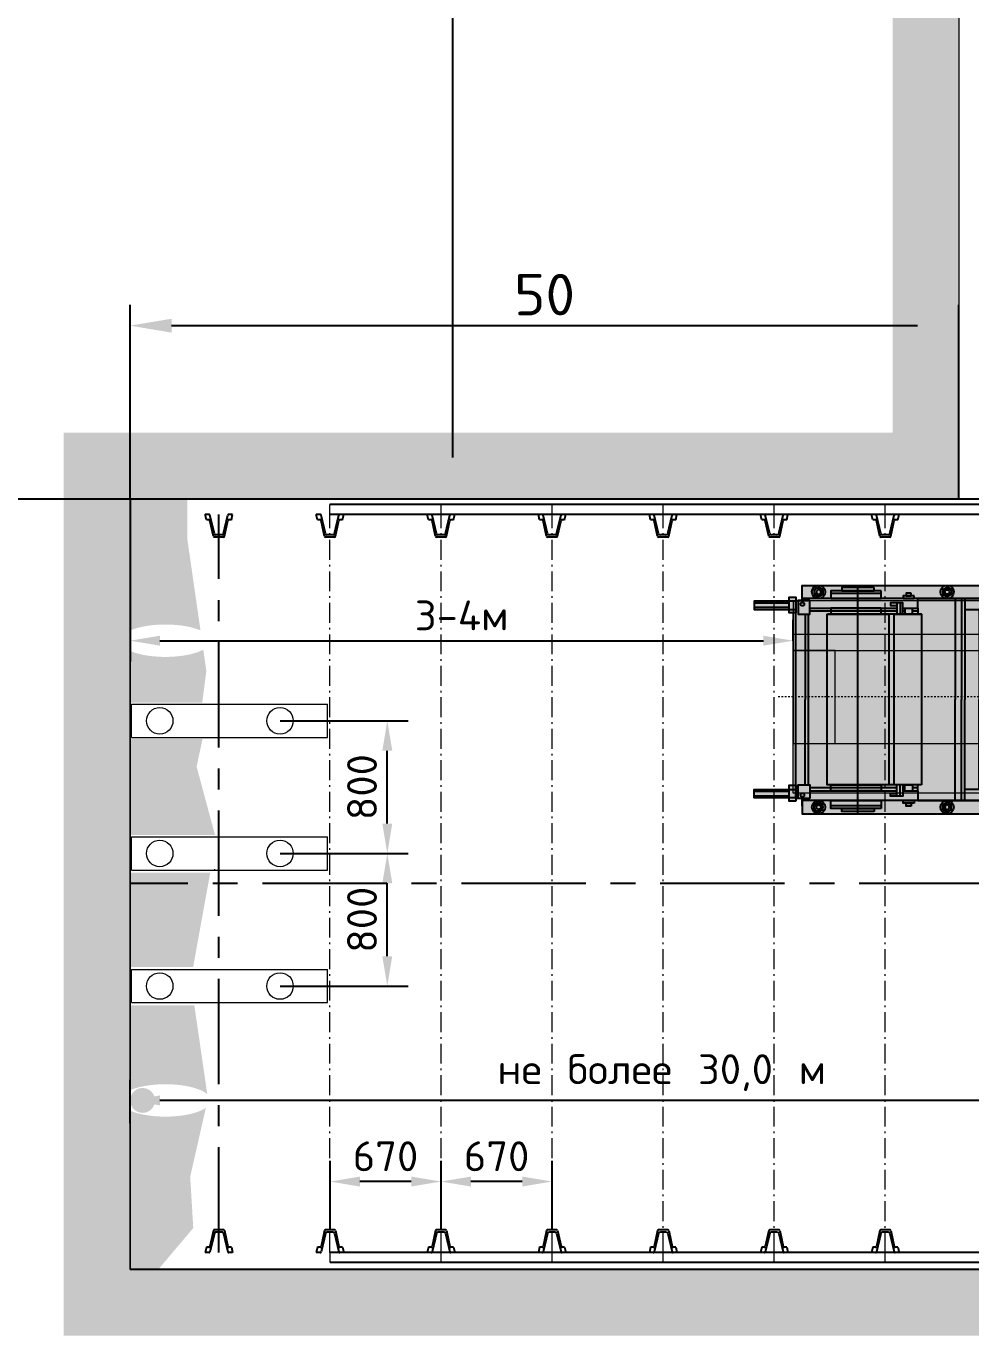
# Model space of a CAD drawing. Header units: millimetres. Extents: x 1757 to 4342, y -1901 to 53.
# Drawn here: x 1859.3 to 1916.3, y -1485.8 to -1406.8 of the extents above; entities that cross this region are included whole.
import ezdxf

# ---------------------------------------------------------------- set-up
doc = ezdxf.new("R2010")
doc.units = ezdxf.units.MM
doc.header["$LTSCALE"] = 0.1
for name, pattern in [('ACAD_ISO10W100', [18, 12, -3, 0, -3]), ('CENTERX2', [4, 2.5, -0.5, 0.5, -0.5]), ('осевая', [2, 1.25, -0.25, 0.25, -0.25]), ('осеваяX2', [101.6, 63.5, -12.7, 12.7, -12.7])]:
    doc.linetypes.add(name, pattern=pattern)
doc.styles.get("Standard").update_dxf_attribs({"font": 'txt.shx'})
doc.dimstyles.new('ISO-25', dxfattribs={"dimtxt": 2.5, "dimasz": 2.5, "dimexe": 1.25, "dimexo": 0, "dimtad": 1, "dimdec": 0, "dimtxsty": 'Standard', "dimcen": 2.5, "dimadec": 0, "dimazin": 0, "dimtfac": 1, "dimtdec": 0, "dimtmove": 0, "dimatfit": 3, "dimfxl": 1, "dimarcsym": 0})

# ---------------------------------------------------------------- blocks, each defined once
blk = doc.blocks.new('*D602')
at = {"color": 0, "linetype": 'ByBlock', "lineweight": -2}
for p, q in [((1890.795, -35.307), (1758.939, -35.307)), ((1760.189, -37.807), (1760.189, -1432.807)), ((1901.955, -1435.307), (1758.939, -1435.307))]:
    blk.add_line(p, q, dxfattribs=at)
at = {"color": 0, "linetype": 'ByBlock', "lineweight": 15}
for points in [[(1759.772, -37.807), (1760.605, -37.807), (1760.189, -35.307)], [(1759.772, -1432.807), (1760.605, -1432.807), (1760.189, -1435.307)]]:
    blk.add_solid(points, dxfattribs=at)
at = {"layer": 'Defpoints', "color": 0, "linetype": 'ByBlock', "lineweight": 15}
for p in [(1890.795, -35.307), (1760.189, -1435.307), (1901.955, -1435.307)]:
    blk.add_point(p, dxfattribs=at)
at = {"color": 0, "linetype": 'ByBlock', "lineweight": 15, "insert": (1758.314, -735.307), "char_height": 2.5, "attachment_point": 5, "rotation": 90}
blk.add_mtext('1400', dxfattribs=at)
blk = doc.blocks.new('*D605')
at = {"color": 0, "linetype": 'ByBlock', "lineweight": -2}
for p, q in [((1915.548, -1295.307), (1883.752, -1295.307)), ((1885.002, -1297.807), (1885.002, -1432.807)), ((1915.548, -1435.307), (1883.752, -1435.307))]:
    blk.add_line(p, q, dxfattribs=at)
at = {"color": 0, "linetype": 'ByBlock', "lineweight": 15}
for points in [[(1884.585, -1297.807), (1885.419, -1297.807), (1885.002, -1295.307)], [(1884.585, -1432.807), (1885.419, -1432.807), (1885.002, -1435.307)]]:
    blk.add_solid(points, dxfattribs=at)
at = {"layer": 'Defpoints', "color": 0, "linetype": 'ByBlock', "lineweight": 15}
for p in [(1915.548, -1295.307), (1885.002, -1435.307), (1915.548, -1435.307)]:
    blk.add_point(p, dxfattribs=at)
at = {"color": 0, "linetype": 'ByBlock', "lineweight": 15, "insert": (1883.127, -1365.307), "char_height": 2.5, "attachment_point": 5, "rotation": 90}
blk.add_mtext('140', dxfattribs=at)
blk = doc.blocks.new('*D676')
at = {"color": 0, "linetype": 'ByBlock', "lineweight": -2}
for p, q in [((1884.304, -1479.401), (1884.304, -1475.236)), ((1891.005, -1479.401), (1891.005, -1475.236)), ((1889.205, -1476.486), (1886.104, -1476.486))]:
    blk.add_line(p, q, dxfattribs=at)
at = {"color": 0, "linetype": 'ByBlock', "lineweight": 15}
for points in [[(1886.104, -1476.186), (1886.104, -1476.786), (1884.304, -1476.486)], [(1889.205, -1476.186), (1889.205, -1476.786), (1891.005, -1476.486)]]:
    blk.add_solid(points, dxfattribs=at)
at = {"layer": 'Defpoints', "color": 0, "linetype": 'ByBlock', "lineweight": 15}
for p in [(1884.304, -1476.486), (1884.304, -1479.401), (1891.005, -1479.401)]:
    blk.add_point(p, dxfattribs=at)
at = {"color": 0, "linetype": 'ByBlock', "lineweight": 15, "insert": (1887.655, -1474.961), "char_height": 1.8, "attachment_point": 5}
blk.add_mtext('670', dxfattribs=at)
blk = doc.blocks.new('*D677')
at = {"color": 0, "linetype": 'ByBlock', "lineweight": -2}
for p, q in [((1877.606, -1479.401), (1877.606, -1475.236)), ((1884.304, -1479.401), (1884.304, -1475.236)), ((1882.504, -1476.486), (1879.406, -1476.486))]:
    blk.add_line(p, q, dxfattribs=at)
at = {"color": 0, "linetype": 'ByBlock', "lineweight": 15}
for points in [[(1879.406, -1476.186), (1879.406, -1476.786), (1877.606, -1476.486)], [(1882.504, -1476.186), (1882.504, -1476.786), (1884.304, -1476.486)]]:
    blk.add_solid(points, dxfattribs=at)
at = {"layer": 'Defpoints', "color": 0, "linetype": 'ByBlock', "lineweight": 15}
for p in [(1877.606, -1476.486), (1877.606, -1479.401), (1884.304, -1479.401)]:
    blk.add_point(p, dxfattribs=at)
at = {"color": 0, "linetype": 'ByBlock', "lineweight": 15, "insert": (1880.956, -1474.961), "char_height": 1.8, "attachment_point": 5}
blk.add_mtext('670', dxfattribs=at)
blk = doc.blocks.new('*D681')
at = {"color": 0, "linetype": 'ByBlock', "lineweight": -2}
for p, q in [((1929.697, -1465.903), (1929.697, -1472.842)), ((1865.548, -1472.961), (1865.548, -1470.342)), ((1927.897, -1471.592), (1867.348, -1471.592))]:
    blk.add_line(p, q, dxfattribs=at)
at = {"color": 0, "linetype": 'ByBlock', "lineweight": 15}
for points in [[(1867.348, -1471.292), (1867.348, -1471.892), (1865.548, -1471.592)], [(1927.897, -1471.292), (1927.897, -1471.892), (1929.697, -1471.592)]]:
    blk.add_solid(points, dxfattribs=at)
at = {"layer": 'Defpoints', "color": 0, "linetype": 'ByBlock', "lineweight": 15}
for p in [(1929.697, -1465.903), (1865.548, -1471.592), (1865.548, -1472.961)]:
    blk.add_point(p, dxfattribs=at)
at = {"color": 0, "linetype": 'ByBlock', "lineweight": 15, "insert": (1897.622, -1469.917), "char_height": 1.8, "attachment_point": 5}
blk.add_mtext('не более 30,0 м', dxfattribs=at)
blk = doc.blocks.new('*U618')
at = {"color": 0, "linetype": 'Continuous'}
for p, q in [((-6.5, 3.8), (0, 7.5)), ((-6.5, -3.8), (-6.5, 3.8)), ((6.5, 3.8), (0, 7.5)), ((6.5, -3.8), (6.5, 3.8)), ((-6.5, -3.8), (0, -7.5)), ((6.5, -3.8), (0, -7.5))]:
    blk.add_line(p, q, dxfattribs=at)
for radius in [6.5, 3.4]:
    blk.add_circle((0, 0), radius, dxfattribs=at)
blk.add_arc((0, 0), 4, 250, 160, dxfattribs=at)
blk = doc.blocks.new('Концевал Л-80')
at = {"lineweight": 0}
for color, points in [(254, [(2660.4, -2784.1), (4015.5, -2784.1), (4015.7, -2875.4), (4052.2, -2880.4), (4052.2, -2860.4), (4093.6, -2860.4), (4093.6, -2880.4), (4304.8, -2880.4), (4304.8, -2930.4), (4093.6, -2930.4), (4093.6, -2956.4), (4068.6, -2956.4), (4068.6, -3996), (4093.6, -3996), (4093.6, -4016), (4304.8, -4016), (4304.8, -4066), (4093.6, -4066), (4093.6, -4092), (4068.6, -4092), (4052.2, -4092), (4052.2, -4071), (4015.7, -4071), (4015.5, -4162.3), (2660.4, -4162.3), (2660.4, -3993.3), (2585.4, -3993.3), (2585.4, -3970.6), (2660.4, -3970.6), (2660.4, -2975.8), (2585.4, -2975.8), (2585.4, -2953.1), (2660.4, -2953.1)]), (252, [(2706.4, -2908.6), (4068.6, -2908.6), (4068.6, -3208.8), (2706.4, -3208.8)]), (252, [(4068.6, -3208.8), (3816.1, -3208.8), (3816.1, -3768.9), (4068.6, -3768.9)]), (252, [(2706.4, -4069.2), (4068.6, -4069.2), (4068.6, -3768.9), (2706.4, -3768.9)])]:
    blk.add_hatch(color=color, dxfattribs=at).paths.add_polyline_path(points)
at = {"color": 7}
for p, q in [((3537.5, -2832.9), (3841.6, -2832.9)), ((3678, -2786.5), (3678, -4156.7)), ((2675.5, -2864.1), (2675.5, -3970.6)), ((2706.4, -2864.1), (2706.4, -2953.1)), ((2886.8, -2864.1), (2886.8, -3473.2)), ((3034.1, -2864.1), (3034.1, -3473.2)), ((3054.4, -2864.1), (3054.4, -3473.2)), ((3091.4, -2864.1), (3091.4, -3473.2)), ((3424.4, -2890), (3424.4, -2957.9)), ((3443.9, -2890), (3443.9, -2957.9)), ((4093.6, -2891.2), (4304.8, -2891.2)), ((4093.6, -2918), (4304.8, -2918)), ((2623.1, -2926.6), (2623.1, -3015.8)), ((2763, -2975.8), (2763, -3517.4)), ((2928.3, -2931.6), (2928.3, -3473.2)), ((2946.6, -2931.6), (2946.6, -3473.2)), ((3295.7, -2957.9), (3859.5, -2957.9)), ((3996.2, -2958.3), (3996.2, -3473.2)), ((2675.5, -4082.3), (2675.5, -3473.2)), ((2763, -3970.6), (2763, -3429)), ((2886.8, -4082.3), (2886.8, -3473.2)), ((2928.3, -4014.8), (2928.3, -3473.2)), ((2946.6, -4014.8), (2946.6, -3473.2)), ((3034.1, -4082.3), (3034.1, -3473.2)), ((3054.4, -4082.3), (3054.4, -3473.2)), ((3091.4, -4082.3), (3091.4, -3473.2)), ((3996.2, -3988.1), (3996.2, -3473.2)), ((2623.1, -4019.8), (2623.1, -3930.5)), ((2706.4, -4082.3), (2706.4, -3993.3)), ((3295.7, -3988.5), (3859.5, -3988.5)), ((3424.4, -4056.4), (3424.4, -3988.5)), ((3443.9, -4056.4), (3443.9, -3988.5)), ((4093.6, -4028.3), (4304.8, -4028.3)), ((4093.6, -4055.2), (4304.8, -4055.2)), ((3537.5, -4113.4), (3841.6, -4113.4))]:
    blk.add_line(p, q, dxfattribs=at)
at = {"color": 7, "lineweight": 0}
blk.add_lwpolyline([(2660.4, -2784.1), (4015.5, -2784.1), (4015.7, -2875.4), (4052.2, -2880.4), (4052.2, -2860.4), (4093.6, -2860.4), (4093.6, -2880.4), (4304.8, -2880.4), (4304.8, -2930.4), (4093.6, -2930.4), (4093.6, -2956.4), (4068.6, -2956.4), (4068.6, -3996), (4093.6, -3996), (4093.6, -4016), (4304.8, -4016), (4304.8, -4066), (4093.6, -4066), (4093.6, -4092), (4068.6, -4092), (4052.2, -4092), (4052.2, -4071), (4015.7, -4071), (4015.5, -4162.3), (2660.4, -4162.3), (2660.4, -3993.3), (2585.4, -3993.3), (2585.4, -3970.6), (2660.4, -3970.6), (2660.4, -2975.8), (2585.4, -2975.8), (2585.4, -2953.1), (2660.4, -2953.1), (2660.4, -2784.1)], dxfattribs=at)
at = {"color": 7}
for points in [[(2660.4, -2864.1), (4015.5, -2864.1), (4015.5, -2784.1), (2660.4, -2784.1)], [(3357.1, -2830.7), (3386.3, -2830.7), (3386.3, -2847.5), (3357.1, -2847.5)], [(3537.5, -2816.2), (3841.6, -2816.2), (3841.6, -2864.1), (3537.5, -2864.1)], [(3580.2, -2797.2), (3775.8, -2797.2), (3775.8, -2816.2), (3580.2, -2816.2)], [(3338.3, -2847.5), (3405, -2847.5), (3405, -2864.1), (3338.3, -2864.1)], [(3537.6, -2922), (3841.5, -2922), (3841.5, -2957.9), (3537.6, -2957.9)], [(3968.3, -2875.4), (4038.8, -2875.4), (4038.8, -2958.6), (3968.3, -2958.6)], [(4052.2, -2860.4), (4093.6, -2860.4), (4093.6, -2956.4), (4052.2, -2956.4)], [(2585.4, -2953.1), (2885.9, -2953.1), (2885.9, -2975.8), (2585.4, -2975.8)], [(3295.7, -2957.9), (3459.3, -2957.9), (3459.3, -3988.5), (3295.7, -3988.5)], [(3491.4, -2957.9), (3864.7, -2957.9), (3864.7, -3988.5), (3491.4, -3988.5)], [(2585.4, -3993.3), (2885.9, -3993.3), (2885.9, -3970.6), (2585.4, -3970.6)], [(3537.6, -4024.4), (3841.5, -4024.4), (3841.5, -3988.5), (3537.6, -3988.5)], [(3968.3, -4071), (4038.8, -4071), (4038.8, -3987.8), (3968.3, -3987.8)], [(4052.2, -3996), (4093.6, -3996), (4093.6, -4092), (4052.2, -4092)], [(2660.4, -4082.3), (4015.5, -4082.3), (4015.5, -4162.3), (2660.4, -4162.3)], [(3338.3, -4098.8), (3405, -4098.8), (3405, -4082.3), (3338.3, -4082.3)], [(3357.1, -4115.7), (3386.3, -4115.7), (3386.3, -4098.8), (3357.1, -4098.8)], [(3537.5, -4130.2), (3841.6, -4130.2), (3841.6, -4082.3), (3537.5, -4082.3)], [(3580.2, -4149.2), (3775.8, -4149.2), (3775.8, -4130.2), (3580.2, -4130.2)]]:
    blk.add_lwpolyline(points, close=True, dxfattribs=at)
for points in [[(3316.2, -2864.1), (2660.4, -2864.1), (2660.4, -3473.2)], [(3406.4, -2922), (3316.2, -2922), (3316.2, -2864.1), (4015.5, -2864.1), (4015.5, -2875.4)], [(3316.2, -2922), (3316.2, -2957.9)], [(3395.3, -2922), (3395.3, -2957.9), (3349.9, -2957.9), (3349.9, -2922)], [(3406.4, -2957.9), (3406.4, -2890), (3481.4, -2890), (3481.4, -2906), (3443.4, -2906)], [(3968.3, -2922), (3443.9, -2922)], [(3979.3, -2875.4), (4052.2, -2875.4), (4052.2, -4071), (3979.3, -4071)], [(4052.2, -2880.4), (4304.8, -2880.4), (4304.8, -2930.4), (4052.2, -2930.4)], [(2886.8, -2931.6), (3034.1, -2931.6)], [(3316.2, -2939.9), (3349.9, -2939.9)], [(3395.3, -2939.9), (3406.4, -2939.9)], [(3443.9, -2939.9), (3968.3, -2939.9)], [(3979.3, -3987.8), (3979.3, -2958.6)], [(3316.2, -4082.3), (2660.4, -4082.3), (2660.4, -3473.2)], [(2886.8, -4014.8), (3034.1, -4014.8)], [(3316.2, -4024.4), (3316.2, -3988.5)], [(3316.2, -4006.4), (3349.9, -4006.4)], [(3406.4, -4024.4), (3316.2, -4024.4), (3316.2, -4082.3), (4015.5, -4082.3), (4015.5, -4071)], [(3395.3, -4024.4), (3395.3, -3988.5), (3349.9, -3988.5), (3349.9, -4024.4)], [(3395.3, -4006.4), (3406.4, -4006.4)], [(3406.4, -3988.5), (3406.4, -4056.4), (3481.4, -4056.4), (3481.4, -4040.3), (3443.4, -4040.3)], [(3443.9, -4006.4), (3968.3, -4006.4)], [(3968.3, -4024.4), (3443.9, -4024.4)], [(4052.2, -4066), (4304.8, -4066), (4304.8, -4016), (4052.2, -4016)]]:
    blk.add_lwpolyline(points, dxfattribs=at)
at = {"color": 7, "lineweight": 0}
for points in [[(2706.4, -2908.6), (4068.6, -2908.6), (4068.6, -3208.8), (2706.4, -3208.8)], [(4068.6, -3208.8), (3816.1, -3208.8), (3816.1, -3768.9), (4068.6, -3768.9)], [(2706.4, -4069.2), (4068.6, -4069.2), (4068.6, -3768.9), (2706.4, -3768.9)], [(2706.4, -4069.2), (4068.6, -4069.2), (4068.6, -3768.9), (2706.4, -3768.9)], [(2706.4, -4069.2), (4068.6, -4069.2), (4068.6, -3868.2), (2706.4, -3868.2)]]:
    blk.add_lwpolyline(points, close=True, dxfattribs=at)
at = {"color": 7, "linetype": 'CENTERX2', "lineweight": 0}
blk.add_lwpolyline([(2488.9, -3488.9), (4162.9, -3488.9)], dxfattribs=at)
at = {"color": 7}
for centre, radius in [((3140.4, -2824.1), 40), ((3915.5, -2824.1), 40), ((4013.2, -2897.1), 11.3), ((3140.4, -4122.3), 40), ((3915.5, -4122.3), 40), ((4013.2, -4049.3), 11.3)]:
    blk.add_circle(centre, radius, dxfattribs=at)
at = {"yscale": 4, "zscale": 4, "rotation": 180}
for p, xscale in [((3140.4, -2824.1), -4), ((3915.5, -2824.1), 4)]:
    blk.add_blockref('*U618', p, dxfattribs=dict(at, xscale=xscale))
at = {"yscale": 4, "zscale": 4}
for p, xscale in [((3140.4, -4122.3), 4), ((3915.5, -4122.3), -4)]:
    blk.add_blockref('*U618', p, dxfattribs=dict(at, xscale=xscale))
blk = doc.blocks.new('*D682')
at = {"color": 0, "linetype": 'ByBlock', "lineweight": -2}
for p, q in [((1865.548, -1435.307), (1865.548, -1445.104)), ((1905.548, -1443.854), (1905.548, -1442.604)), ((1867.348, -1443.854), (1903.748, -1443.854))]:
    blk.add_line(p, q, dxfattribs=at)
at = {"color": 0, "linetype": 'ByBlock', "lineweight": 15}
for points in [[(1867.348, -1443.554), (1867.348, -1444.154), (1865.548, -1443.854)], [(1903.748, -1443.554), (1903.748, -1444.154), (1905.548, -1443.854)]]:
    blk.add_solid(points, dxfattribs=at)
at = {"layer": 'Defpoints', "color": 0, "linetype": 'ByBlock', "lineweight": 15}
for p in [(1865.548, -1435.307), (1905.548, -1443.854), (1905.548, -1443.854)]:
    blk.add_point(p, dxfattribs=at)
at = {"color": 0, "linetype": 'ByBlock', "lineweight": 15, "insert": (1885.548, -1442.329), "char_height": 1.8, "attachment_point": 5}
blk.add_mtext('3-4м', dxfattribs=at)
blk = doc.blocks.new('*D683')
at = {"color": 0, "linetype": 'ByBlock', "lineweight": -2}
for p, q in [((1865.548, -1435.307), (1865.548, -1423.597)), ((1915.548, -1435.307), (1915.548, -1423.597)), ((1913.048, -1424.847), (1868.048, -1424.847))]:
    blk.add_line(p, q, dxfattribs=at)
at = {"color": 0, "linetype": 'ByBlock', "lineweight": 15}
for points in [[(1868.048, -1424.43), (1868.048, -1425.263), (1865.548, -1424.847)], [(1913.048, -1424.43), (1913.048, -1425.263), (1915.548, -1424.847)]]:
    blk.add_solid(points, dxfattribs=at)
at = {"layer": 'Defpoints', "color": 0, "linetype": 'ByBlock', "lineweight": 15}
for p in [(1865.548, -1424.847), (1865.548, -1435.307), (1915.548, -1435.307)]:
    blk.add_point(p, dxfattribs=at)
at = {"color": 0, "linetype": 'ByBlock', "lineweight": 15, "insert": (1890.548, -1422.972), "char_height": 2.5, "attachment_point": 5}
blk.add_mtext('50', dxfattribs=at)
blk = doc.blocks.new('*D684')
at = {"color": 0, "linetype": 'ByBlock', "lineweight": -2}
for p, q in [((1874.59, -1456.689), (1882.312, -1456.689)), ((1881.062, -1462.889), (1881.062, -1458.489)), ((1874.59, -1464.689), (1882.312, -1464.689))]:
    blk.add_line(p, q, dxfattribs=at)
at = {"color": 0, "linetype": 'ByBlock', "lineweight": 15}
for points in [[(1880.762, -1458.489), (1881.362, -1458.489), (1881.062, -1456.689)], [(1880.762, -1462.889), (1881.362, -1462.889), (1881.062, -1464.689)]]:
    blk.add_solid(points, dxfattribs=at)
at = {"layer": 'Defpoints', "color": 0, "linetype": 'ByBlock', "lineweight": 15}
for p in [(1874.59, -1456.689), (1881.062, -1456.689), (1874.59, -1464.689)]:
    blk.add_point(p, dxfattribs=at)
at = {"color": 0, "linetype": 'ByBlock', "lineweight": 15, "insert": (1879.537, -1460.689), "char_height": 1.8, "attachment_point": 5, "rotation": 90}
blk.add_mtext('800', dxfattribs=at)
blk = doc.blocks.new('*D685')
at = {"color": 0, "linetype": 'ByBlock', "lineweight": -2}
for p, q in [((1874.59, -1448.689), (1882.312, -1448.689)), ((1881.062, -1454.889), (1881.062, -1450.489)), ((1874.59, -1456.689), (1882.312, -1456.689))]:
    blk.add_line(p, q, dxfattribs=at)
at = {"color": 0, "linetype": 'ByBlock', "lineweight": 15}
for points in [[(1880.762, -1450.489), (1881.362, -1450.489), (1881.062, -1448.689)], [(1880.762, -1454.889), (1881.362, -1454.889), (1881.062, -1456.689)]]:
    blk.add_solid(points, dxfattribs=at)
at = {"layer": 'Defpoints', "color": 0, "linetype": 'ByBlock', "lineweight": 15}
for p in [(1874.59, -1448.689), (1881.062, -1448.689), (1874.59, -1456.689)]:
    blk.add_point(p, dxfattribs=at)
at = {"color": 0, "linetype": 'ByBlock', "lineweight": 15, "insert": (1879.537, -1452.689), "char_height": 1.8, "attachment_point": 5, "rotation": 90}
blk.add_mtext('800', dxfattribs=at)

msp = doc.modelspace()

# ---------------------------------------------------------------- hatches: boundary and pattern name
at = {"lineweight": 13}
h = msp.add_hatch(dxfattribs=at)
h.set_pattern_fill('GRAVEL', scale=0.09, style=0)
h.set_pattern_definition([(228.0128, (1.64592, 2.286), (-18.288015539, -20.57402528), [0.307549, -30.44745]), (184.9697, (1.44018, 2.0574), (27.4320443756, 2.285983868), [0.5277645, -52.2486]), (132.5104, (0.9144, 2.01168), (22.8599833665, -25.146024563), [0.3721338, -36.84123]), (267.2737, (0.02286, 1.44018), (2.2859900737, 45.719985288), [0.4806045, -47.57976]), (292.8337, (0, 0.96012), (-11.43003245, 27.432015597), [0.4712706, -46.65582]), (357.2737, (0.18288, 0.52578), (-45.719985288, 2.2859900737), [0.4806045, -47.57976]), (37.6942, (0.66294, 0.50292), (-29.718018775, -22.8599796213), [0.6355746, -62.92179]), (72.2553, (1.16586, 0.89154), (16.002032009, 50.2920145854), [0.600048, -59.40477]), (121.4296, (1.34874, 1.46304), (-18.2880047117, 29.717965044), [0.4822317, -47.74095]), (175.2364, (1.09728, 1.87452), (25.145980248, -2.285978546), [0.5505417, -26.97651]), (222.3974, (0.54864, 1.92024), (-27.4320008255, -25.1459672856), [0.7119702, -70.48512]), (138.8141, (2.286, 1.41732), (-16.001989807, 13.715978901), [0.2430045, -24.05754]), (171.4692, (2.10312, 1.57734), (29.717954636, -4.57201152), [0.4623138, -45.76914]), (225, (1.646, 1.646), (-5e-16, -2.2859984), [0.323288, -2.909601]), (203.1986, (1.4859, 1.92024), (11.430038543, 4.572020047), [0.174097, -17.23554]), (291.8014, (1.3259, 1.85166), (-2.2860016, 6.85800442), [0.2462094, -12.06432]), (30.9638, (1.41732, 1.62306), (6.85799276, 4.57200356), [0.399888, -12.92967]), (161.5651, (1.7602, 1.8288), (4.57200209, -2.2859966), [0.2891583, -6.93981]), (16.3895, (0, 1.85166), (22.8600126126, 6.857985735), [0.4050792, -40.10292]), (70.3462, (0.38862, 1.96596), (-9.14397452, -25.14596444), [0.339839, -33.64398]), (293.1986, (1.76022, 2.286), (-4.572020047, 11.430038543), [0.348192, -17.06148]), (343.6105, (1.89738, 1.96596), (-22.8600126126, 6.857985735), [0.4050792, -40.10292]), (339.444, (0, 0.43434), (-11.430014188, 4.571994452), [0.3906315, -19.14093]), (294.7751, (0.36576, 0.29718), (-11.429973363, 25.145988324), [0.3273048, -32.40324]), (66.8014, (1.78308, 0), (4.572020047, 11.430038543), [0.348192, -17.06148]), (17.354, (1.92024, 0.32004), (-29.718001604, -9.143986208), [0.3832047, -37.93716]), (69.444, (0.66294, 0), (-4.571994452, -11.430014188), [0.1953162, -19.33632]), (101.3099, (1.6459, 0), (-2.28598872, 9.143970715), [0.1165635, -11.5398]), (165.9638, (1.62306, 0.1143), (6.85800482, -2.28599604), [0.4712706, -8.954145]), (186.009, (1.16586, 0.2286), (22.85996629, 2.2859946617), [0.4367403, -43.23726]), (303.6901, (1.4173, 1.4173), (-2.28600078, 4.57199559), [0.3296916, -7.912602]), (353.1572, (1.6002, 1.143), (38.862016071, -4.5720204765), [0.5756013, -56.9844]), (60.9454, (2.1717, 1.07442), (-9.14397873, -16.00196185), [0.2353572, -23.30046]), (90, (2.286, 1.2802), (-2.286, 2.286), [0.13716, -2.14884]), (120.2564, (1.12014, 0.29718), (9.14398062, -16.001991929), [0.3175803, -31.44051]), (48.0128, (0.96012, 0.5715), (18.288015539, 20.57402528), [0.6150987, -30.13992]), (0, (1.3716, 1.0287), (2.286, 2.286), [0.59436, -1.69164]), (325.3048, (1.96596, 1.0287), (-22.859960392, 16.002001521), [0.361449, -35.78337]), (254.0546, (2.26314, 0.82296), (-2.28600583, -9.144021783), [0.332846, -16.30953]), (207.646, (2.1717, 0.50292), (-43.433984744, -22.8600143773), [0.5419305, -53.65125]), (175.4261, (1.69164, 0.25146), (-29.7180068443, 2.28598894), [0.573326, -56.75922]), (175.4261, (1.69164, 0.25146), (-29.7180068443, 2.28598894), [0.573326, -56.75922])])
h.paths.add_polyline_path([(1870.668, -1455.577), (1869.559, -1451.449), (1869.915, -1449.79), (1865.548, -1449.79), (1865.548, -1455.577)])
h.paths.add_polyline_path([(1870.379, -1457.859), (1865.548, -1457.859), (1865.548, -1463.541), (1869.351, -1463.541)])
edge = h.paths.add_edge_path()
edge.add_arc((1866.3, -1471.592), 0.751, -180, 180)
h.paths.add_polyline_path([(1865.548, -1444.469), (1865.628, -1444.502), (1865.718, -1444.537), (1865.813, -1444.57), (1865.912, -1444.601), (1866.015, -1444.631), (1866.122, -1444.658), (1866.233, -1444.684), (1866.347, -1444.708), (1866.464, -1444.73), (1866.584, -1444.75), (1866.707, -1444.768), (1866.832, -1444.783), (1866.959, -1444.797), (1867.087, -1444.808), (1867.217, -1444.817), (1867.348, -1444.824), (1867.48, -1444.829), (1867.612, -1444.831), (1867.745, -1444.831), (1867.877, -1444.829), (1868.009, -1444.824), (1868.14, -1444.817), (1868.27, -1444.808), (1868.398, -1444.797), (1868.525, -1444.783), (1868.65, -1444.768), (1868.773, -1444.75), (1868.893, -1444.73), (1869.01, -1444.708), (1869.124, -1444.684), (1869.235, -1444.658), (1869.342, -1444.631), (1869.445, -1444.601), (1869.544, -1444.57), (1869.639, -1444.537), (1869.729, -1444.502), (1869.815, -1444.466), (1869.895, -1444.429), (1869.961, -1444.394), (1870.147, -1445.682), (1869.896, -1447.595), (1865.548, -1447.595)])
h.paths.add_polyline_path([(1865.628, -1443.206), (1865.548, -1443.24), (1865.548, -1435.307), (1869.008, -1435.307), (1869, -1437.728), (1869.794, -1443.234), (1869.729, -1443.206), (1869.639, -1443.172), (1869.544, -1443.139), (1869.445, -1443.108), (1869.342, -1443.078), (1869.235, -1443.05), (1869.124, -1443.024), (1869.01, -1443), (1868.893, -1442.978), (1868.773, -1442.959), (1868.65, -1442.941), (1868.525, -1442.925), (1868.398, -1442.912), (1868.27, -1442.9), (1868.14, -1442.891), (1868.009, -1442.884), (1867.877, -1442.88), (1867.745, -1442.878), (1867.612, -1442.878), (1867.48, -1442.88), (1867.348, -1442.884), (1867.217, -1442.891), (1867.087, -1442.9), (1866.959, -1442.912), (1866.832, -1442.925), (1866.707, -1442.941), (1866.584, -1442.959), (1866.464, -1442.978), (1866.347, -1443), (1866.233, -1443.024), (1866.122, -1443.05), (1866.015, -1443.078), (1865.912, -1443.108), (1865.813, -1443.139), (1865.718, -1443.172)])
h.paths.add_polyline_path([(1865.548, -1472.206), (1865.553, -1472.208), (1865.676, -1472.259), (1865.808, -1472.306), (1865.949, -1472.35), (1866.099, -1472.39), (1866.255, -1472.427), (1866.418, -1472.459), (1866.587, -1472.488), (1866.761, -1472.512), (1866.939, -1472.533), (1867.121, -1472.548), (1867.305, -1472.56), (1867.492, -1472.567), (1867.679, -1472.569), (1867.866, -1472.567), (1868.052, -1472.56), (1868.236, -1472.548), (1868.418, -1472.533), (1868.596, -1472.512), (1868.77, -1472.488), (1868.939, -1472.459), (1869.102, -1472.427), (1869.259, -1472.39), (1869.408, -1472.35), (1869.549, -1472.306), (1869.681, -1472.259), (1869.804, -1472.208), (1869.917, -1472.155), (1870.02, -1472.099), (1870.111, -1472.041), (1870.117, -1472.037), (1869.172, -1476.194), (1869.358, -1479.291), (1867.244, -1481.793), (1865.548, -1481.793)])
h.paths.add_polyline_path([(1865.553, -1470.975), (1865.548, -1470.978), (1865.548, -1465.848), (1869.422, -1465.848), (1870.202, -1471.212), (1870.192, -1471.203), (1870.111, -1471.142), (1870.02, -1471.084), (1869.917, -1471.028), (1869.804, -1470.975), (1869.681, -1470.925), (1869.549, -1470.878), (1869.408, -1470.834), (1869.259, -1470.794), (1869.102, -1470.757), (1868.939, -1470.724), (1868.77, -1470.696), (1868.596, -1470.671), (1868.418, -1470.651), (1868.236, -1470.635), (1868.052, -1470.624), (1867.866, -1470.617), (1867.679, -1470.615), (1867.492, -1470.617), (1867.305, -1470.624), (1867.121, -1470.635), (1866.939, -1470.651), (1866.761, -1470.671), (1866.587, -1470.696), (1866.418, -1470.724), (1866.255, -1470.757), (1866.099, -1470.794), (1865.949, -1470.834), (1865.808, -1470.878), (1865.676, -1470.925)])

# ---------------------------------------------------------------- linework, layer by layer
for p, q in [((2625.029, -1435.307), (1865.548, -1435.307)), ((2625.029, -1435.307), (1865.548, -1435.307)), ((2625.029, -1435.633), (1877.604, -1435.633)), ((1877.007, -1436.233), (1876.774, -1436.233)), ((1876.85, -1436.553), (1876.776, -1436.233)), ((1877.331, -1437.388), (1877.065, -1436.279)), ((2625.029, -1436.233), (1877.604, -1436.233)), ((1877.877, -1437.388), (1878.143, -1436.279)), ((1878.434, -1436.233), (1878.201, -1436.233)), ((1878.359, -1436.553), (1878.434, -1436.233)), ((1883.706, -1436.233), (1883.474, -1436.233)), ((1883.55, -1436.553), (1883.475, -1436.233)), ((1884.031, -1437.388), (1883.765, -1436.279)), ((1884.577, -1437.388), (1884.843, -1436.279)), ((1885.134, -1436.233), (1884.901, -1436.233)), ((1885.059, -1436.553), (1885.133, -1436.233)), ((1890.406, -1436.233), (1890.173, -1436.233)), ((1890.249, -1436.553), (1890.175, -1436.233)), ((1890.73, -1437.388), (1890.464, -1436.279)), ((1891.277, -1437.388), (1891.542, -1436.279)), ((1891.833, -1436.233), (1891.601, -1436.233)), ((1891.759, -1436.553), (1891.833, -1436.233)), ((1897.106, -1436.233), (1896.873, -1436.233)), ((1896.949, -1436.553), (1896.875, -1436.233)), ((1897.43, -1437.388), (1897.164, -1436.279)), ((1897.976, -1437.388), (1898.242, -1436.279)), ((1898.533, -1436.233), (1898.3, -1436.233)), ((1898.458, -1436.553), (1898.533, -1436.233)), ((1903.806, -1436.233), (1903.573, -1436.233)), ((1903.649, -1436.553), (1903.574, -1436.233)), ((1904.13, -1437.388), (1903.864, -1436.279)), ((1904.676, -1437.388), (1904.942, -1436.279)), ((1905.233, -1436.233), (1905, -1436.233)), ((1905.158, -1436.553), (1905.232, -1436.233)), ((1910.505, -1436.233), (1910.273, -1436.233)), ((1910.348, -1436.553), (1910.274, -1436.233)), ((1910.829, -1437.388), (1910.564, -1436.279)), ((1911.376, -1437.388), (1911.641, -1436.279)), ((1911.932, -1436.233), (1911.7, -1436.233)), ((1911.858, -1436.553), (1911.932, -1436.233)), ((1877.006, -1436.553), (1876.85, -1436.553)), ((1877.269, -1437.555), (1877.064, -1436.6)), ((1877.939, -1437.555), (1878.144, -1436.6)), ((1878.359, -1436.553), (1878.203, -1436.553)), ((1883.705, -1436.553), (1883.55, -1436.553)), ((1883.969, -1437.555), (1883.764, -1436.6)), ((1884.639, -1437.555), (1884.844, -1436.6)), ((1885.059, -1436.553), (1884.902, -1436.553)), ((1890.405, -1436.553), (1890.249, -1436.553)), ((1890.668, -1437.555), (1890.464, -1436.6)), ((1891.339, -1437.555), (1891.543, -1436.6)), ((1891.759, -1436.553), (1891.602, -1436.553)), ((1897.105, -1436.553), (1896.949, -1436.553)), ((1897.368, -1437.555), (1897.163, -1436.6)), ((1898.038, -1437.555), (1898.243, -1436.6)), ((1898.458, -1436.553), (1898.302, -1436.553)), ((1903.804, -1436.553), (1903.649, -1436.553)), ((1904.068, -1437.555), (1903.863, -1436.6)), ((1904.738, -1437.555), (1904.943, -1436.6)), ((1905.158, -1436.553), (1905.001, -1436.553)), ((1910.504, -1436.553), (1910.348, -1436.553)), ((1910.767, -1437.555), (1910.563, -1436.6)), ((1911.438, -1437.555), (1911.642, -1436.6)), ((1911.858, -1436.553), (1911.701, -1436.553)), ((1877.881, -1437.603), (1877.328, -1437.603)), ((1877.77, -1437.473), (1877.438, -1437.473)), ((1884.58, -1437.603), (1884.027, -1437.603)), ((1884.47, -1437.473), (1884.138, -1437.473)), ((1891.28, -1437.603), (1890.727, -1437.603)), ((1891.17, -1437.473), (1890.837, -1437.473)), ((1897.98, -1437.603), (1897.427, -1437.603)), ((1897.869, -1437.473), (1897.537, -1437.473)), ((1904.679, -1437.603), (1904.126, -1437.603)), ((1904.569, -1437.473), (1904.237, -1437.473)), ((1911.379, -1437.603), (1910.826, -1437.603)), ((1911.269, -1437.473), (1910.936, -1437.473)), ((1877.269, -1479.448), (1877.064, -1480.403)), ((1877.331, -1479.615), (1877.065, -1480.725)), ((1877.881, -1479.401), (1877.328, -1479.401)), ((1877.77, -1479.531), (1877.438, -1479.531)), ((1877.877, -1479.615), (1878.143, -1480.725)), ((1877.939, -1479.448), (1878.144, -1480.403)), ((1883.969, -1479.448), (1883.764, -1480.403)), ((1884.031, -1479.615), (1883.765, -1480.725)), ((1884.58, -1479.401), (1884.027, -1479.401)), ((1884.47, -1479.531), (1884.138, -1479.531)), ((1884.577, -1479.615), (1884.843, -1480.725)), ((1884.639, -1479.448), (1884.844, -1480.403)), ((1890.668, -1479.448), (1890.464, -1480.403)), ((1890.73, -1479.615), (1890.464, -1480.725)), ((1891.28, -1479.401), (1890.727, -1479.401)), ((1891.17, -1479.531), (1890.837, -1479.531)), ((1891.277, -1479.615), (1891.542, -1480.725)), ((1891.339, -1479.448), (1891.543, -1480.403)), ((1897.368, -1479.448), (1897.163, -1480.403)), ((1897.43, -1479.615), (1897.164, -1480.725)), ((1897.98, -1479.401), (1897.427, -1479.401)), ((1897.869, -1479.531), (1897.537, -1479.531)), ((1897.976, -1479.615), (1898.242, -1480.725)), ((1898.038, -1479.448), (1898.243, -1480.403)), ((1904.068, -1479.448), (1903.863, -1480.403)), ((1904.13, -1479.615), (1903.864, -1480.725)), ((1904.679, -1479.401), (1904.126, -1479.401)), ((1904.569, -1479.531), (1904.237, -1479.531)), ((1904.676, -1479.615), (1904.942, -1480.725)), ((1904.738, -1479.448), (1904.943, -1480.403)), ((1910.767, -1479.448), (1910.563, -1480.403)), ((1910.829, -1479.615), (1910.564, -1480.725)), ((1911.379, -1479.401), (1910.826, -1479.401)), ((1911.269, -1479.531), (1910.936, -1479.531)), ((1911.376, -1479.615), (1911.641, -1480.725)), ((1911.438, -1479.448), (1911.642, -1480.403)), ((1876.85, -1480.451), (1876.776, -1480.771)), ((1877.006, -1480.451), (1876.85, -1480.451)), ((1878.359, -1480.451), (1878.203, -1480.451)), ((1878.359, -1480.451), (1878.434, -1480.771)), ((1883.55, -1480.451), (1883.475, -1480.771)), ((1883.705, -1480.451), (1883.55, -1480.451)), ((1885.059, -1480.451), (1884.902, -1480.451)), ((1885.059, -1480.451), (1885.133, -1480.771)), ((1890.249, -1480.451), (1890.175, -1480.771)), ((1890.405, -1480.451), (1890.249, -1480.451)), ((1891.759, -1480.451), (1891.602, -1480.451)), ((1891.759, -1480.451), (1891.833, -1480.771)), ((1896.949, -1480.451), (1896.875, -1480.771)), ((1897.105, -1480.451), (1896.949, -1480.451)), ((1898.458, -1480.451), (1898.302, -1480.451)), ((1898.458, -1480.451), (1898.533, -1480.771)), ((1903.649, -1480.451), (1903.574, -1480.771)), ((1903.804, -1480.451), (1903.649, -1480.451)), ((1905.158, -1480.451), (1905.001, -1480.451)), ((1905.158, -1480.451), (1905.232, -1480.771)), ((1910.348, -1480.451), (1910.274, -1480.771)), ((1910.504, -1480.451), (1910.348, -1480.451)), ((1911.858, -1480.451), (1911.701, -1480.451)), ((1911.858, -1480.451), (1911.932, -1480.771)), ((1877.007, -1480.771), (1876.774, -1480.771)), ((1877.007, -1480.771), (1876.776, -1480.771)), ((2625.029, -1480.771), (1877.606, -1480.771)), ((2625.029, -1481.371), (1877.606, -1481.371)), ((1878.434, -1480.771), (1878.201, -1480.771)), ((1883.706, -1480.771), (1883.474, -1480.771)), ((1885.134, -1480.771), (1884.901, -1480.771)), ((1890.406, -1480.771), (1890.173, -1480.771)), ((1891.833, -1480.771), (1891.601, -1480.771)), ((1897.106, -1480.771), (1896.873, -1480.771)), ((1898.533, -1480.771), (1898.3, -1480.771)), ((1903.806, -1480.771), (1903.573, -1480.771)), ((1905.233, -1480.771), (1905, -1480.771)), ((1910.505, -1480.771), (1910.273, -1480.771)), ((1911.932, -1480.771), (1911.7, -1480.771)), ((2625.029, -1481.793), (1865.548, -1481.793))]:
    msp.add_line(p, q)
at = {"color": 7, "linetype": 'ACAD_ISO10W100', "lineweight": 0, "ltscale": 60}
msp.add_line((1865.548, -1481.793), (1865.548, -1435.307), dxfattribs=at)
at = {"color": 7, "lineweight": 13}
for p, q in [((1865.548, -1481.793), (1865.548, -1435.307)), ((1865.634, -1447.69), (1877.462, -1447.69)), ((1865.634, -1449.689), (1865.634, -1447.69)), ((1877.462, -1449.689), (1877.462, -1447.69)), ((1865.634, -1449.689), (1877.462, -1449.689)), ((1865.634, -1455.689), (1877.462, -1455.689)), ((1865.634, -1457.689), (1865.634, -1455.689)), ((1877.462, -1457.689), (1877.462, -1455.689)), ((1865.634, -1457.689), (1877.462, -1457.689)), ((1865.634, -1463.689), (1877.462, -1463.689)), ((1865.634, -1465.689), (1865.634, -1463.689)), ((1877.462, -1465.689), (1877.462, -1463.689)), ((1865.634, -1465.689), (1877.462, -1465.689))]:
    msp.add_line(p, q, dxfattribs=at)
at = {"linetype": 'ACAD_ISO10W100', "lineweight": 15, "ltscale": 50}
for p, q in [((1877.604, -1436.233), (1877.604, -1435.633)), ((1884.304, -1436.233), (1884.304, -1435.633)), ((1891.003, -1436.233), (1891.003, -1435.633)), ((1897.703, -1436.233), (1897.703, -1435.633)), ((1904.403, -1436.233), (1904.403, -1435.633)), ((1911.102, -1436.233), (1911.102, -1435.633))]:
    msp.add_line(p, q, dxfattribs=at)
at = {"color": 7, "linetype": 'ByBlock', "lineweight": 15}
msp.add_line((1901.955, -1435.307), (2018.012, -1435.307), dxfattribs=at)
at = {"color": 252}
for p, q in [((1870.307, -1436.233), (1870.074, -1436.233)), ((1870.15, -1436.553), (1870.076, -1436.233)), ((1870.631, -1437.388), (1870.365, -1436.279)), ((1871.178, -1437.388), (1871.443, -1436.279)), ((1871.734, -1436.233), (1871.502, -1436.233)), ((1871.659, -1436.553), (1871.734, -1436.233)), ((1870.306, -1436.553), (1870.15, -1436.553)), ((1870.569, -1437.555), (1870.365, -1436.6)), ((1871.24, -1437.555), (1871.444, -1436.6)), ((1871.659, -1436.553), (1871.503, -1436.553)), ((1871.181, -1437.603), (1870.628, -1437.603)), ((1871.071, -1437.473), (1870.738, -1437.473))]:
    msp.add_line(p, q, dxfattribs=at)
at = {"color": 252, "linetype": 'осеваяX2'}
for p, q in [((1870.904, -1480.771), (1870.903, -1436.233)), ((1870.569, -1479.448), (1870.365, -1480.403)), ((1870.631, -1479.615), (1870.365, -1480.725)), ((1871.181, -1479.401), (1870.628, -1479.401)), ((1871.071, -1479.531), (1870.738, -1479.531)), ((1871.178, -1479.615), (1871.443, -1480.725)), ((1871.24, -1479.448), (1871.444, -1480.403)), ((1870.15, -1480.451), (1870.076, -1480.771)), ((1870.306, -1480.451), (1870.15, -1480.451)), ((1871.659, -1480.451), (1871.503, -1480.451)), ((1871.659, -1480.451), (1871.734, -1480.771)), ((1870.307, -1480.771), (1870.074, -1480.771)), ((1871.734, -1480.771), (1871.502, -1480.771))]:
    msp.add_line(p, q, dxfattribs=at)
at = {"color": 7, "linetype": 'ACAD_ISO10W100', "lineweight": 0}
for p, q in [((1877.604, -1480.771), (1877.602, -1436.233)), ((1884.304, -1480.771), (1884.302, -1436.233)), ((1891.004, -1480.771), (1891.002, -1436.233)), ((1897.703, -1480.771), (1897.701, -1436.233)), ((1904.403, -1480.77), (1904.401, -1436.232)), ((1911.103, -1480.77), (1911.101, -1436.232))]:
    msp.add_line(p, q, dxfattribs=at)
at = {"color": 7, "linetype": 'осевая', "ltscale": 60}
msp.add_line((2625.029, -1458.499), (1865.548, -1458.499), dxfattribs=at)
at = {"color": 7, "lineweight": 15}
for p, q in [((1877.606, -1481.371), (1877.606, -1480.771)), ((1884.306, -1481.371), (1884.306, -1480.771)), ((1891.005, -1481.371), (1891.005, -1480.771)), ((1897.705, -1481.371), (1897.705, -1480.771)), ((1904.405, -1481.371), (1904.405, -1480.771)), ((1911.104, -1481.371), (1911.104, -1480.771))]:
    msp.add_line(p, q, dxfattribs=at)
at = {"color": 253, "linetype": 'ByBlock', "lineweight": 15, "const_width": 4}
for points in [[(1913.548, -1075.307), (1913.548, -1153.307), (1897.548, -1153.307), (1897.548, -1207.307), (1905.548, -1207.307), (1905.548, -1215.307), (1913.548, -1215.307), (1913.548, -1293.307), (1897.548, -1293.307), (1897.548, -1347.307), (1905.548, -1347.307), (1905.548, -1355.307), (1913.548, -1355.307), (1913.548, -1435.307)], [(1915.548, -1433.307), (1863.548, -1433.307), (1863.548, -1483.793), (2625.029, -1483.793)]]:
    msp.add_lwpolyline(points, dxfattribs=at)
at = {"color": 7, "linetype": 'ByBlock', "lineweight": 15}
for points in [[(1915.548, -1073.307), (1915.548, -1155.307), (1899.548, -1155.307), (1899.548, -1205.307), (1907.548, -1205.307), (1907.548, -1213.307), (1915.548, -1213.307), (1915.548, -1295.307), (1899.548, -1295.307), (1899.548, -1345.307), (1907.548, -1345.307), (1907.548, -1353.307), (1915.548, -1353.307), (1915.548, -1435.307), (2843.098, -1435.307)], [(1915.548, -1435.307), (1865.548, -1435.307), (1865.548, -1481.793)], [(1915.548, -1435.307), (1865.548, -1435.307), (1865.548, -1481.793), (2625.029, -1481.793)]]:
    msp.add_lwpolyline(points, dxfattribs=at)
at = {"color": 7, "lineweight": 13}
for points in [[(1870.666, -1457.689), (1870.668, -1457.638)], [(1870.35, -1463.689), (1870.35, -1463.68)]]:
    msp.add_lwpolyline(points, dxfattribs=at)
for centre in [(1867.334, -1448.689), (1874.59, -1448.689), (1867.334, -1456.689), (1874.59, -1456.689), (1867.334, -1464.689), (1874.59, -1464.689)]:
    msp.add_circle(centre, 0.8, dxfattribs=at)
at = {"color": 252}
for centre, radius, start, end in [((1870.307, -1436.293), 0.06, 13.46952, 90), ((1871.502, -1436.293), 0.06, 90, 166.53048), ((1870.306, -1436.613), 0.06, 12.09476, 90), ((1871.503, -1436.613), 0.06, 90, 167.90524), ((1870.628, -1437.543), 0.06, 192.09476, 270), ((1870.738, -1437.363), 0.11, 193.46952, 270), ((1871.071, -1437.363), 0.11, 270, 346.53048), ((1871.181, -1437.543), 0.06, 270, 347.90524)]:
    msp.add_arc(centre, radius, start, end, dxfattribs=at)
for centre, radius, start, end in [((1877.007, -1436.293), 0.06, 13.46952, 90), ((1878.201, -1436.293), 0.06, 90, 166.53048), ((1883.706, -1436.293), 0.06, 13.46952, 90), ((1884.901, -1436.293), 0.06, 90, 166.53048), ((1890.406, -1436.293), 0.06, 13.46952, 90), ((1891.601, -1436.293), 0.06, 90, 166.53048), ((1897.106, -1436.293), 0.06, 13.46952, 90), ((1898.3, -1436.293), 0.06, 90, 166.53048), ((1903.806, -1436.293), 0.06, 13.46952, 90), ((1905, -1436.293), 0.06, 90, 166.53048), ((1910.505, -1436.293), 0.06, 13.46952, 90), ((1911.7, -1436.293), 0.06, 90, 166.53048), ((1877.006, -1436.613), 0.06, 12.09476, 90), ((1878.203, -1436.613), 0.06, 90, 167.90524), ((1883.705, -1436.613), 0.06, 12.09476, 90), ((1884.902, -1436.613), 0.06, 90, 167.90524), ((1890.405, -1436.613), 0.06, 12.09476, 90), ((1891.602, -1436.613), 0.06, 90, 167.90524), ((1897.105, -1436.613), 0.06, 12.09476, 90), ((1898.302, -1436.613), 0.06, 90, 167.90524), ((1903.804, -1436.613), 0.06, 12.09476, 90), ((1905.001, -1436.613), 0.06, 90, 167.90524), ((1910.504, -1436.613), 0.06, 12.09476, 90), ((1911.701, -1436.613), 0.06, 90, 167.90524), ((1877.328, -1437.543), 0.06, 192.09476, 270), ((1877.438, -1437.363), 0.11, 193.46952, 270), ((1877.77, -1437.363), 0.11, 270, 346.53048), ((1877.881, -1437.543), 0.06, 270, 347.90524), ((1884.027, -1437.543), 0.06, 192.09476, 270), ((1884.138, -1437.363), 0.11, 193.46952, 270), ((1884.47, -1437.363), 0.11, 270, 346.53048), ((1884.58, -1437.543), 0.06, 270, 347.90524), ((1890.727, -1437.543), 0.06, 192.09476, 270), ((1890.837, -1437.363), 0.11, 193.46952, 270), ((1891.17, -1437.363), 0.11, 270, 346.53048), ((1891.28, -1437.543), 0.06, 270, 347.90524), ((1897.427, -1437.543), 0.06, 192.09476, 270), ((1897.537, -1437.363), 0.11, 193.46952, 270), ((1897.869, -1437.363), 0.11, 270, 346.53048), ((1897.98, -1437.543), 0.06, 270, 347.90524), ((1904.126, -1437.543), 0.06, 192.09476, 270), ((1904.237, -1437.363), 0.11, 193.46952, 270), ((1904.569, -1437.363), 0.11, 270, 346.53048), ((1904.679, -1437.543), 0.06, 270, 347.90524), ((1910.826, -1437.543), 0.06, 192.09476, 270), ((1910.936, -1437.363), 0.11, 193.46952, 270), ((1911.269, -1437.363), 0.11, 270, 346.53048), ((1911.379, -1437.543), 0.06, 270, 347.90524), ((1877.328, -1479.461), 0.06, 90, 167.90524), ((1877.438, -1479.641), 0.11, 90, 166.53048), ((1877.77, -1479.641), 0.11, 13.46952, 90), ((1877.881, -1479.461), 0.06, 12.09476, 90), ((1884.027, -1479.461), 0.06, 90, 167.90524), ((1884.138, -1479.641), 0.11, 90, 166.53048), ((1884.47, -1479.641), 0.11, 13.46952, 90), ((1884.58, -1479.461), 0.06, 12.09476, 90), ((1890.727, -1479.461), 0.06, 90, 167.90524), ((1890.837, -1479.641), 0.11, 90, 166.53048), ((1891.17, -1479.641), 0.11, 13.46952, 90), ((1891.28, -1479.461), 0.06, 12.09476, 90), ((1897.427, -1479.461), 0.06, 90, 167.90524), ((1897.537, -1479.641), 0.11, 90, 166.53048), ((1897.869, -1479.641), 0.11, 13.46952, 90), ((1897.98, -1479.461), 0.06, 12.09476, 90), ((1904.126, -1479.461), 0.06, 90, 167.90524), ((1904.237, -1479.641), 0.11, 90, 166.53048), ((1904.569, -1479.641), 0.11, 13.46952, 90), ((1904.679, -1479.461), 0.06, 12.09476, 90), ((1910.826, -1479.461), 0.06, 90, 167.90524), ((1910.936, -1479.641), 0.11, 90, 166.53048), ((1911.269, -1479.641), 0.11, 13.46952, 90), ((1911.379, -1479.461), 0.06, 12.09476, 90), ((1877.006, -1480.391), 0.06, 270, 347.90524), ((1877.007, -1480.711), 0.06, 270, 346.53048), ((1878.201, -1480.711), 0.06, 193.46952, 270), ((1878.203, -1480.391), 0.06, 192.09476, 270), ((1883.705, -1480.391), 0.06, 270, 347.90524), ((1883.706, -1480.711), 0.06, 270, 346.53048), ((1884.901, -1480.711), 0.06, 193.46952, 270), ((1884.902, -1480.391), 0.06, 192.09476, 270), ((1890.405, -1480.391), 0.06, 270, 347.90524), ((1890.406, -1480.711), 0.06, 270, 346.53048), ((1891.601, -1480.711), 0.06, 193.46952, 270), ((1891.602, -1480.391), 0.06, 192.09476, 270), ((1897.105, -1480.391), 0.06, 270, 347.90524), ((1897.106, -1480.711), 0.06, 270, 346.53048), ((1898.3, -1480.711), 0.06, 193.46952, 270), ((1898.302, -1480.391), 0.06, 192.09476, 270), ((1903.804, -1480.391), 0.06, 270, 347.90524), ((1903.806, -1480.711), 0.06, 270, 346.53048), ((1905, -1480.711), 0.06, 193.46952, 270), ((1905.001, -1480.391), 0.06, 192.09476, 270), ((1910.504, -1480.391), 0.06, 270, 347.90524), ((1910.505, -1480.711), 0.06, 270, 346.53048), ((1911.7, -1480.711), 0.06, 193.46952, 270), ((1911.701, -1480.391), 0.06, 192.09476, 270)]:
    msp.add_arc(centre, radius, start, end)
at = {"color": 252, "linetype": 'осеваяX2'}
for centre, radius, start, end in [((1870.628, -1479.461), 0.06, 90, 167.90524), ((1870.738, -1479.641), 0.11, 90, 166.53048), ((1871.071, -1479.641), 0.11, 13.46952, 90), ((1871.181, -1479.461), 0.06, 12.09476, 90), ((1870.306, -1480.391), 0.06, 270, 347.90524), ((1870.307, -1480.711), 0.06, 270, 346.53048), ((1871.502, -1480.711), 0.06, 193.46952, 270), ((1871.503, -1480.391), 0.06, 192.09476, 270)]:
    msp.add_arc(centre, radius, start, end, dxfattribs=at)

# ---------------------------------------------------------------- block references
at = {"color": 7, "xscale": 0.01000000000931323, "yscale": 0.01000000000931323, "zscale": 0.01, "rotation": 180}
msp.add_blockref('Концевал Л-80', (1946.234, -1482.138), dxfattribs=at)

# ---------------------------------------------------------------- dimensions: what is measured, and where the dimension line sits
at = {"color": 7, "linetype": 'ByBlock', "lineweight": 15}
dim = msp.add_linear_dim(base=(1760.189, -1435.307), p1=(1890.795, -35.307), p2=(1901.955, -1435.307), angle=90, dimstyle='ISO-25', override={"dimfxl": 1.25}, dxfattribs=at)
dim.commit()
dim.dimension.update_dxf_attribs({"geometry": '*D602', "text_midpoint": (1760.189, -735.307), "dimtype": 160})
for base, p1, p2, override, picture, middle in [((1885.002, -1435.307), (1915.548, -1295.307), (1915.548, -1435.307), {"dimfxl": 1.25}, '*D605', (1883.127, -1365.307)), ((1881.062, -1448.689), (1874.59, -1456.689), (1874.59, -1448.689), {"dimtxt": 1.8, "dimasz": 1.8, "dimlfac": 100, "dimtmove": 1, "dimfxl": 1.25}, '*D685', (1879.537, -1452.689)), ((1881.062, -1456.689), (1874.59, -1464.689), (1874.59, -1456.689), {"dimtxt": 1.8, "dimasz": 1.8, "dimlfac": 100, "dimfxl": 1.25}, '*D684', (1879.537, -1460.689))]:
    dim = msp.add_linear_dim(base=base, p1=p1, p2=p2, angle=90, dimstyle='ISO-25', override=override, dxfattribs=at)
    dim.commit()
    dim.dimension.update_dxf_attribs({"geometry": picture, "text_midpoint": middle})
dim = msp.add_linear_dim(base=(1865.548, -1424.847), p1=(1915.548, -1435.307), p2=(1865.548, -1435.307), dimstyle='ISO-25', override={"dimfxl": 1.25}, dxfattribs=at)
dim.commit()
dim.dimension.update_dxf_attribs({"geometry": '*D683', "text_midpoint": (1890.548, -1422.972)})
dim = msp.add_linear_dim(base=(1905.548, -1443.854), p1=(1865.548, -1435.307), p2=(1905.548, -1443.854), angle=180, text='3-4м', dimstyle='ISO-25', override={"dimtxt": 1.8, "dimasz": 1.8, "dimfxl": 1.25}, dxfattribs=at)
dim.commit()
dim.dimension.update_dxf_attribs({"geometry": '*D682', "text_midpoint": (1885.548, -1442.329)})
for base, p1, p2, text, picture, middle in [((1865.548, -1471.592), (1929.697, -1465.903), (1865.548, -1472.961), 'не более 30,0 м', '*D681', (1897.622, -1471.592)), ((1877.606, -1476.486), (1884.304, -1479.401), (1877.606, -1479.401), '670', '*D677', (1880.956, -1476.486)), ((1884.304, -1476.486), (1891.005, -1479.401), (1884.304, -1479.401), '670', '*D676', (1887.655, -1476.486))]:
    dim = msp.add_linear_dim(base=base, p1=p1, p2=p2, angle=180, text=text, dimstyle='ISO-25', override={"dimtxt": 1.8, "dimasz": 1.8, "dimfxl": 1.25}, dxfattribs=at)
    dim.commit()
    dim.dimension.update_dxf_attribs({"geometry": picture, "text_midpoint": middle, "dimtype": 160})

doc.saveas('drawing.dxf')
